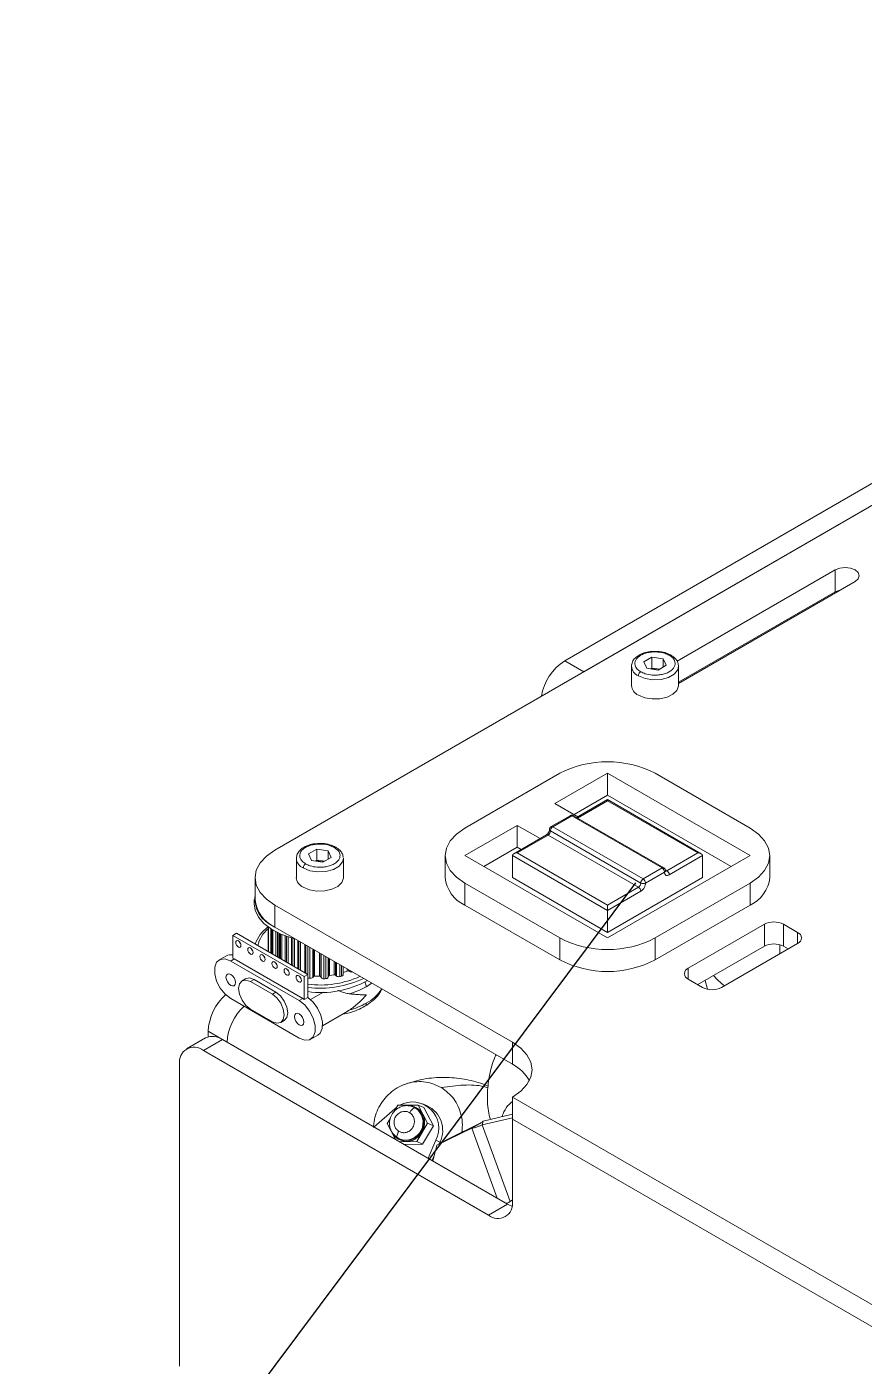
# Model space of a CAD drawing. Header units: millimetres. Extents: x -529 to 1738, y -425 to 849.
# Drawn here: x -517.2 to -454.9, y 602.6 to 702.2 of the extents above; entities that cross this region are included whole.
import ezdxf

# ---------------------------------------------------------------- set-up
doc = ezdxf.new("R2010")
doc.units = ezdxf.units.MM

msp = doc.modelspace()

# ---------------------------------------------------------------- linework, layer by layer
at = {"color": 7, "linetype": 'Continuous', "lineweight": 15}
for p, q in [((-392.663, 702.167), (-498.729, 640.937)), ((-417.058, 689.717), (-477.162, 655.02)), ((-415.644, 688.901), (-475.748, 654.203)), ((-468.805, 654.986), (-457.045, 661.775)), ((-457.045, 661.775), (-457.045, 660.142)), ((-455.56, 660.918), (-468.694, 653.336)), ((-468.694, 653.417), (-457.045, 660.142)), ((-477.162, 655.02), (-475.748, 654.203)), ((-472.194, 654.612), (-472.194, 653.183)), ((-470.669, 655.299), (-471.281, 654.945)), ((-471.281, 654.945), (-471.057, 654.462)), ((-471.057, 654.462), (-470.22, 654.333)), ((-470.669, 654.482), (-470.778, 654.419)), ((-469.832, 655.169), (-470.669, 655.299)), ((-470.669, 655.299), (-470.669, 654.482)), ((-470.669, 654.482), (-470.25, 654.417)), ((-470.22, 654.333), (-469.608, 654.686)), ((-469.608, 654.686), (-469.832, 655.169)), ((-469.832, 654.557), (-469.832, 655.169)), ((-468.694, 654.615), (-468.705, 654.666)), ((-468.694, 654.612), (-468.7, 654.689)), ((-468.694, 653.183), (-468.694, 654.612)), ((-470.25, 654.417), (-470.111, 654.396)), ((-477.515, 646.652), (-484.587, 642.57)), ((-477.883, 644.399), (-473.98, 646.652)), ((-473.98, 646.652), (-463.373, 640.529)), ((-473.98, 646.652), (-473.98, 645.019)), ((-463.373, 642.57), (-470.444, 646.652)), ((-476.469, 643.582), (-473.98, 645.019)), ((-473.98, 644.695), (-476.278, 643.369)), ((-473.98, 645.019), (-464.788, 639.712)), ((-467.012, 640.673), (-473.98, 644.695)), ((-473.98, 644.695), (-473.98, 644.611)), ((-467.262, 640.733), (-473.98, 644.611)), ((-476.757, 643.501), (-478.171, 642.684)), ((-476.632, 643.488), (-478.046, 642.672)), ((-476.188, 643.42), (-477.883, 644.399)), ((-469.914, 639.61), (-476.632, 643.488)), ((-469.789, 639.623), (-476.507, 643.501)), ((-484.587, 640.529), (-480.684, 642.782)), ((-480.684, 642.782), (-478.989, 641.804)), ((-480.684, 642.782), (-480.684, 641.149)), ((-478.046, 642.672), (-471.328, 638.794)), ((-478.524, 642.072), (-480.947, 640.673)), ((-478.399, 642.059), (-480.697, 640.733)), ((-478.399, 642.059), (-471.682, 638.181)), ((-471.505, 638.488), (-478.223, 642.366)), ((-495.594, 641.012), (-496.206, 640.658)), ((-496.206, 640.658), (-495.982, 640.175)), ((-494.758, 640.882), (-495.594, 641.012)), ((-495.594, 641.012), (-495.594, 640.195)), ((-494.533, 640.399), (-494.758, 640.882)), ((-494.758, 640.27), (-494.758, 640.882)), ((-486.051, 640.529), (-486.051, 638.896)), ((-473.98, 634.406), (-484.587, 640.529)), ((-483.172, 639.712), (-480.684, 641.149)), ((-473.98, 636.447), (-481.051, 640.529)), ((-481.051, 638.896), (-481.051, 640.529)), ((-480.697, 640.733), (-473.98, 636.855)), ((-480.684, 641.149), (-480.403, 640.987)), ((-463.373, 640.529), (-473.98, 634.406)), ((-469.561, 639.406), (-467.262, 640.733)), ((-466.909, 640.529), (-469.384, 639.1)), ((-466.909, 640.529), (-466.909, 638.896)), ((-461.909, 638.896), (-461.909, 640.529)), ((-497.12, 640.324), (-497.12, 638.896)), ((-495.982, 640.175), (-495.146, 640.046)), ((-495.594, 640.195), (-495.703, 640.132)), ((-495.594, 640.195), (-495.176, 640.13)), ((-495.176, 640.13), (-495.037, 640.109)), ((-495.146, 640.046), (-494.533, 640.399)), ((-493.62, 640.328), (-493.63, 640.379)), ((-493.62, 640.324), (-493.625, 640.402)), ((-493.62, 638.896), (-493.62, 640.324)), ((-471.328, 638.794), (-469.914, 639.61)), ((-500.193, 638.896), (-500.193, 637.262)), ((-484.587, 638.488), (-477.515, 634.406)), ((-484.587, 636.855), (-484.587, 638.488)), ((-481.051, 638.896), (-473.98, 634.813)), ((-473.98, 634.813), (-466.909, 638.896)), ((-469.737, 639.304), (-471.152, 638.488)), ((-470.444, 634.406), (-463.373, 638.488)), ((-469.669, 639.434), (-469.664, 639.406)), ((-463.373, 636.855), (-463.373, 638.488)), ((-473.98, 636.855), (-471.682, 638.181)), ((-471.505, 637.875), (-473.98, 636.447)), ((-500.245, 637.262), (-500.245, 636.949)), ((-498.729, 636.855), (-481.051, 626.649)), ((-498.729, 635.221), (-498.729, 636.855)), ((-477.515, 632.772), (-484.587, 636.855)), ((-473.98, 636.855), (-473.98, 636.447)), ((-463.373, 636.855), (-470.444, 632.772)), ((-473.98, 634.813), (-473.98, 636.447)), ((-501.84, 634.599), (-501.575, 634.752)), ((-496.537, 631.537), (-501.84, 634.599)), ((-501.84, 634.599), (-501.84, 632.899)), ((-496.272, 631.69), (-501.575, 634.752)), ((-499.208, 635.214), (-499.208, 633.421)), ((-498.941, 635.033), (-498.941, 633.231)), ((-498.729, 635.221), (-481.051, 625.016)), ((-498.343, 634.719), (-498.343, 632.886)), ((-467.97, 632.16), (-462.313, 635.426)), ((-462.313, 635.426), (-462.313, 633.793)), ((-460.898, 635.426), (-459.838, 634.813)), ((-460.898, 633.793), (-460.898, 635.426)), ((-497.474, 634.411), (-497.474, 632.384)), ((-496.419, 633.888), (-496.419, 631.775)), ((-477.515, 634.406), (-477.515, 632.772)), ((-470.444, 632.772), (-470.444, 634.406)), ((-467.262, 630.935), (-462.313, 633.793)), ((-459.838, 633.997), (-465.495, 630.731)), ((-461.152, 633.899), (-461.152, 633.239)), ((-460.898, 633.793), (-460.545, 633.589)), ((-502.325, 633.081), (-502.855, 632.775)), ((-501.734, 632.843), (-501.999, 632.69)), ((-496.908, 629.751), (-501.999, 632.69)), ((-501.734, 632.843), (-496.643, 629.904)), ((-499.208, 633.411), (-499.208, 633.421)), ((-496.537, 631.537), (-496.272, 631.69)), ((-496.537, 629.837), (-496.537, 631.537)), ((-496.272, 629.99), (-496.272, 631.69)), ((-495.854, 631.542), (-495.904, 631.476)), ((-495.397, 631.565), (-495.757, 631.577)), ((-495.272, 631.455), (-495.307, 631.524)), ((-494.736, 631.556), (-494.747, 631.484)), ((-494.313, 631.659), (-494.661, 631.607)), ((-494.135, 631.577), (-494.206, 631.636)), ((-493.647, 631.673), (-493.647, 632.288)), ((-493.647, 631.825), (-493.635, 631.83)), ((-493.332, 631.942), (-493.635, 631.83)), ((-493.118, 631.895), (-493.218, 631.939)), ((-500.892, 631.374), (-501.157, 631.221)), ((-500.267, 631.312), (-500.532, 631.159)), ((-498.905, 630.22), (-500.532, 631.159)), ((-500.267, 631.312), (-498.64, 630.373)), ((-496.265, 631.426), (-496.272, 631.427)), ((-466.909, 630.731), (-467.97, 631.344)), ((-466.529, 630.594), (-466.713, 631.252)), ((-496.908, 626.954), (-501.999, 629.893)), ((-498.905, 630.22), (-498.64, 630.373)), ((-496.908, 629.751), (-496.643, 629.904)), ((-496.272, 629.99), (-496.537, 629.837)), ((-500.532, 629.118), (-498.905, 628.179)), ((-495.169, 627.872), (-493.452, 628.864)), ((-493.189, 629.03), (-493.453, 628.866)), ((-498.281, 628.117), (-498.015, 628.27)), ((-503.868, 626.976), (-505.282, 626.159)), ((-504.032, 626.036), (-502.618, 626.852)), ((-503.678, 627.464), (-503.678, 627.056)), ((-502.618, 626.852), (-481.405, 614.606)), ((-496.052, 626.869), (-495.521, 627.176)), ((-481.051, 626.649), (-481.051, 625.016)), ((-504.032, 626.036), (-482.819, 613.789)), ((-505.8, 602.56), (-505.8, 625.015)), ((-481.051, 622.567), (-403.269, 577.665)), ((-481.051, 622.567), (-481.051, 620.934)), ((-489.804, 621.705), (-491.345, 620.344)), ((-489.841, 621.502), (-489.57, 621.968)), ((-489.651, 621.828), (-489.804, 621.705)), ((-489.57, 621.968), (-488.062, 621.985)), ((-488.529, 621.882), (-488.639, 621.911)), ((-488.352, 621.811), (-488.414, 621.838)), ((-488.062, 621.985), (-487.353, 620.632)), ((-487.634, 621.797), (-488.062, 621.985)), ((-487.395, 621.928), (-487.707, 622.065)), ((-487.634, 621.797), (-486.926, 620.443)), ((-490.369, 620.597), (-490.128, 621.01)), ((-489.756, 619.427), (-490.369, 620.597)), ((-487.353, 620.632), (-488.152, 619.262)), ((-486.926, 620.443), (-487.353, 620.632)), ((-483.39, 620.65), (-485.953, 619.398)), ((-484.067, 620.256), (-483.496, 620.586)), ((-483.229, 620.783), (-483.302, 620.717)), ((-481.051, 621.031), (-483.287, 620.509)), ((-483.287, 620.509), (-483.229, 620.783)), ((-481.051, 621.291), (-483.229, 620.783)), ((-481.051, 614.81), (-481.051, 620.934)), ((-481.051, 620.934), (-403.269, 576.032)), ((-481.051, 620.934), (-403.269, 576.032)), ((-489.657, 619.587), (-489.594, 619.54)), ((-486.926, 620.443), (-487.725, 619.073)), ((-484.067, 620.256), (-486.66, 618.99)), ((-483.287, 620.509), (-481.219, 614.804)), ((-489.593, 619.527), (-489.464, 619.46)), ((-489.395, 619.389), (-489.54, 619.449)), ((-489.464, 619.46), (-489.401, 619.432)), ((-488.152, 619.262), (-489.444, 619.247)), ((-487.725, 619.073), (-489.115, 619.057)), ((-487.725, 619.073), (-488.152, 619.262)), ((-487.319, 618.02), (-486.74, 619.367)), ((-486.66, 618.99), (-486.966, 617.817)), ((-486.428, 619.229), (-486.74, 619.367)), ((-486.66, 618.99), (-485.953, 619.398)), ((-486.488, 619.089), (-486.428, 619.229)), ((-487.021, 617.848), (-486.861, 618.223)), ((-481.405, 614.606), (-482.819, 613.789)), ((-481.081, 614.453), (-481.405, 614.606)), ((-481.219, 614.804), (-481.051, 614.943))]:
    msp.add_line(p, q, dxfattribs=at)
at = {"color": 8, "linetype": 'Continuous', "lineweight": 15}
for p, q in [((-473.98, 644.611), (-476.205, 643.326)), ((-469.561, 639.406), (-469.677, 639.473)), ((-499.208, 635.214), (-499.208, 633.411)), ((-499.194, 635.204), (-499.194, 633.377)), ((-499.014, 635.08), (-499.014, 633.273)), ((-498.925, 635.024), (-498.925, 633.222)), ((-498.869, 634.99), (-498.869, 633.19)), ((-498.643, 634.864), (-498.643, 633.059)), ((-498.521, 634.802), (-498.521, 632.989)), ((-498.415, 632.928), (-498.415, 634.752)), ((-498.295, 634.698), (-498.295, 632.858)), ((-498.201, 634.658), (-498.201, 632.804)), ((-497.952, 634.562), (-497.952, 632.66)), ((-497.845, 634.525), (-497.845, 632.598)), ((-459.838, 634.813), (-459.838, 633.997)), ((-497.73, 632.532), (-497.73, 634.487)), ((-497.378, 634.385), (-497.378, 632.329)), ((-497.256, 634.354), (-497.256, 632.259)), ((-497.008, 634.228), (-497.008, 632.116)), ((-496.926, 634.181), (-496.926, 632.068)), ((-496.814, 632.003), (-496.814, 634.116)), ((-496.479, 633.923), (-496.479, 631.81)), ((-496.265, 633.799), (-496.265, 631.426)), ((-496.127, 633.719), (-496.127, 631.409)), ((-495.904, 633.591), (-495.904, 631.476)), ((-495.854, 633.562), (-495.854, 631.542)), ((-495.757, 631.577), (-495.757, 633.506)), ((-495.397, 633.298), (-495.397, 631.565)), ((-495.307, 631.524), (-495.307, 633.246)), ((-495.272, 633.226), (-495.272, 631.455)), ((-495.064, 633.106), (-495.064, 631.372)), ((-494.923, 633.025), (-494.923, 631.38)), ((-494.747, 632.923), (-494.747, 631.484)), ((-494.736, 632.916), (-494.736, 631.556)), ((-494.661, 631.607), (-494.661, 632.873)), ((-494.313, 632.672), (-494.313, 631.659)), ((-494.206, 631.636), (-494.206, 632.61)), ((-494.135, 632.569), (-494.135, 631.577)), ((-493.893, 632.43), (-493.893, 631.535)), ((-493.764, 632.355), (-493.764, 631.568)), ((-493.635, 631.83), (-493.635, 632.281)), ((-493.332, 632.106), (-493.332, 631.942)), ((-493.218, 631.939), (-493.218, 632.04)), ((-493.118, 631.983), (-493.118, 631.895)), ((-467.97, 631.344), (-467.97, 632.16)), ((-491.923, 630.781), (-491.509, 631.053)), ((-496.058, 629.823), (-495.112, 630.369)), ((-503.678, 627.464), (-502.653, 626.872)), ((-488.285, 621.771), (-488.529, 621.882)), ((-488.222, 621.744), (-488.352, 621.811)), ((-488.327, 621.84), (-488.182, 621.78)), ((-482.182, 615.055), (-484.067, 620.256))]:
    msp.add_line(p, q, dxfattribs=at)
msp.add_line((-471.889, 638.505), (-517.168, 577.964))
at = {"color": 7, "linetype": 'Continuous', "lineweight": 15, "flags": 128}
for points in [[(-457.045, 661.775), (-456.704, 661.907), (-456.302, 661.953), (-455.9, 661.907), (-455.56, 661.775), (-455.332, 661.579), (-455.252, 661.347), (-455.332, 661.115), (-455.56, 660.918)], [(-457.045, 660.142), (-456.704, 660.274), (-456.659, 660.284)], [(-470.121, 654.39), (-470.157, 654.399), (-470.25, 654.417)], [(-468.694, 653.183), (-468.696, 653.141), (-468.814, 652.815), (-469.109, 652.53), (-469.549, 652.315), (-470.085, 652.194), (-470.661, 652.18), (-471.213, 652.275), (-471.682, 652.468)], [(-484.587, 642.57), (-485.208, 642.132), (-485.67, 641.633), (-485.955, 641.092), (-486.051, 640.529), (-485.955, 639.965), (-485.67, 639.424), (-485.208, 638.925), (-484.587, 638.488)], [(-463.373, 638.488), (-462.752, 638.925), (-462.289, 639.424), (-462.005, 639.965), (-461.909, 640.529), (-462.005, 641.092), (-462.289, 641.633), (-462.752, 642.132), (-463.373, 642.57)], [(-498.729, 640.937), (-499.351, 640.499), (-499.813, 640), (-500.097, 639.459), (-500.193, 638.896), (-500.097, 638.332), (-499.813, 637.791), (-499.351, 637.292), (-498.729, 636.855)], [(-495.047, 640.103), (-495.083, 640.112), (-495.176, 640.13)], [(-493.62, 638.896), (-493.621, 638.854), (-493.74, 638.528), (-494.035, 638.243), (-494.474, 638.028), (-495.011, 637.907), (-495.586, 637.893), (-496.139, 637.988), (-496.607, 638.181)], [(-497.206, 634.342), (-497.488, 634.415), (-498.281, 634.692), (-498.968, 635.051), (-499.526, 635.478), (-499.933, 635.959), (-500.175, 636.475), (-500.245, 636.949)], [(-501.629, 634.069), (-501.614, 633.974), (-501.572, 633.876), (-501.508, 633.79), (-501.433, 633.729), (-501.358, 633.703), (-501.295, 633.716), (-501.252, 633.764), (-501.237, 633.842), (-501.252, 633.938), (-501.295, 634.036), (-501.358, 634.121), (-501.433, 634.182), (-501.508, 634.208), (-501.572, 634.196), (-501.614, 634.147), (-501.629, 634.069)], [(-501.26, 633.962), (-501.307, 634.029), (-501.341, 634.102)], [(-500.731, 633.55), (-500.716, 633.628), (-500.674, 633.677), (-500.61, 633.69), (-500.535, 633.664), (-500.46, 633.603), (-500.397, 633.517), (-500.354, 633.419), (-500.339, 633.324), (-500.354, 633.246), (-500.397, 633.197), (-500.46, 633.185), (-500.535, 633.211), (-500.61, 633.271), (-500.674, 633.357), (-500.716, 633.455), (-500.731, 633.55)], [(-500.362, 633.444), (-500.409, 633.51), (-500.443, 633.584)], [(-501.999, 632.69), (-502.413, 632.845), (-502.777, 632.812), (-503.048, 632.596), (-503.192, 632.223), (-503.192, 631.737), (-503.048, 631.198), (-502.777, 630.67), (-502.413, 630.217), (-501.999, 629.893)], [(-499.833, 633.032), (-499.818, 633.11), (-499.776, 633.159), (-499.712, 633.171), (-499.637, 633.145), (-499.562, 633.085), (-499.499, 632.999), (-499.456, 632.901), (-499.441, 632.806), (-499.456, 632.728), (-499.499, 632.679), (-499.562, 632.666), (-499.637, 632.692), (-499.712, 632.753), (-499.776, 632.839), (-499.818, 632.937), (-499.833, 633.032)], [(-499.464, 632.925), (-499.511, 632.992), (-499.545, 633.065)], [(-498.935, 632.514), (-498.92, 632.592), (-498.878, 632.64), (-498.814, 632.653), (-498.739, 632.627), (-498.664, 632.566), (-498.601, 632.48), (-498.558, 632.382), (-498.543, 632.287), (-498.558, 632.209), (-498.601, 632.16), (-498.664, 632.148), (-498.739, 632.174), (-498.814, 632.235), (-498.878, 632.32), (-498.92, 632.418), (-498.935, 632.514)], [(-498.566, 632.407), (-498.613, 632.473), (-498.647, 632.547)], [(-501.999, 630.883), (-501.864, 630.836), (-501.749, 630.859), (-501.672, 630.947), (-501.646, 631.088), (-501.672, 631.259), (-501.749, 631.436), (-501.864, 631.591), (-501.999, 631.7), (-502.134, 631.747), (-502.249, 631.725), (-502.326, 631.636), (-502.353, 631.496), (-502.326, 631.324), (-502.249, 631.147), (-502.134, 630.993), (-501.999, 630.883)], [(-498.037, 631.995), (-498.022, 632.073), (-497.98, 632.122), (-497.916, 632.134), (-497.841, 632.108), (-497.766, 632.048), (-497.703, 631.962), (-497.66, 631.864), (-497.645, 631.769), (-497.66, 631.691), (-497.703, 631.642), (-497.766, 631.629), (-497.841, 631.656), (-497.916, 631.716), (-497.98, 631.802), (-498.022, 631.9), (-498.037, 631.995)], [(-497.668, 631.888), (-497.715, 631.955), (-497.749, 632.029)], [(-497.139, 631.477), (-497.124, 631.555), (-497.082, 631.604), (-497.018, 631.616), (-496.943, 631.59), (-496.868, 631.529), (-496.805, 631.444), (-496.762, 631.346), (-496.747, 631.25), (-496.762, 631.172), (-496.805, 631.123), (-496.868, 631.111), (-496.943, 631.137), (-497.018, 631.198), (-497.082, 631.283), (-497.124, 631.381), (-497.139, 631.477)], [(-500.532, 631.159), (-500.87, 631.277), (-501.157, 631.221), (-501.348, 631), (-501.416, 630.649), (-501.348, 630.219), (-501.157, 629.778), (-500.87, 629.391), (-500.532, 629.118)], [(-500.892, 631.374), (-500.605, 631.43), (-500.267, 631.312)], [(-496.77, 631.37), (-496.817, 631.437), (-496.851, 631.51)], [(-498.905, 628.179), (-498.567, 628.061), (-498.28, 628.117), (-498.089, 628.338), (-498.022, 628.689), (-498.089, 629.119), (-498.28, 629.561), (-498.567, 629.947), (-498.905, 630.22)], [(-498.64, 630.373), (-498.302, 630.1), (-498.015, 629.714), (-497.824, 629.272), (-497.756, 628.842), (-497.824, 628.491), (-498.015, 628.27), (-498.015, 628.27)], [(-496.908, 626.954), (-496.494, 626.799), (-496.13, 626.832), (-495.859, 627.048), (-495.715, 627.421), (-495.715, 627.907), (-495.859, 628.446), (-496.13, 628.974), (-496.494, 629.427), (-496.908, 629.751)], [(-495.521, 627.176), (-495.347, 627.33), (-495.194, 627.679), (-495.176, 628.141), (-495.295, 628.661), (-495.538, 629.181), (-495.876, 629.642), (-496.272, 629.99)], [(-496.908, 627.944), (-496.773, 627.897), (-496.658, 627.92), (-496.581, 628.008), (-496.554, 628.148), (-496.581, 628.32), (-496.658, 628.497), (-496.773, 628.652), (-496.908, 628.761), (-497.043, 628.808), (-497.158, 628.786), (-497.235, 628.697), (-497.261, 628.557), (-497.235, 628.385), (-497.158, 628.208), (-497.043, 628.053), (-496.908, 627.944)], [(-481.051, 626.649), (-480.429, 626.212), (-479.967, 625.713), (-479.683, 625.172), (-479.587, 624.608), (-479.683, 624.045), (-479.967, 623.504), (-480.429, 623.005), (-481.051, 622.567)], [(-489.961, 619.879), (-489.944, 619.854), (-489.593, 619.527)]]:
    msp.add_lwpolyline(points, dxfattribs=at)
at = {"color": 8, "linetype": 'Continuous', "lineweight": 15, "flags": 128}
for points in [[(-471.682, 653.897), (-471.184, 653.696), (-470.597, 653.605), (-469.991, 653.636), (-469.441, 653.784), (-469.011, 654.032), (-468.754, 654.35), (-468.694, 654.612)], [(-496.607, 639.61), (-496.11, 639.409), (-495.522, 639.318), (-494.917, 639.349), (-494.366, 639.497), (-493.936, 639.745), (-493.68, 640.063), (-493.62, 640.324)]]:
    msp.add_lwpolyline(points, dxfattribs=at)
at = {"color": 7, "linetype": 'Continuous', "lineweight": 15}
for centre, radius, start, end in [((-475.031, 651.732), 3.918, 122.94498, 170.3743), ((-470.444, 653.161), 1.272, 81.23227, 101.50994), ((-471.355, 653.244), 0.842, 184.16873, 247.15141), ((-473.98, 639.828), 7.685, 62.60967, 117.39033), ((-477.839, 642.348), 0.384, 122.60548, 177.39452), ((-478.606, 642.383), 0.384, 302.60548, 357.39452), ((-495.37, 638.874), 1.272, 81.23227, 101.50994), ((-470.121, 639.287), 0.384, 2.60548, 57.39452), ((-496.281, 638.957), 0.842, 184.16873, 247.15141), ((-483.549, 639.145), 2.515, 185.6948, 245.62534), ((-471.889, 638.505), 0.384, 302.60548, 357.39452), ((-471.121, 638.47), 0.384, 122.60548, 177.39452), ((-471.328, 638.829), 0.384, 242.60967, 297.39033), ((-471.535, 638.47), 0.384, 2.60548, 57.39452), ((-469.768, 639.082), 0.384, 2.60548, 57.39452), ((-464.411, 639.145), 2.515, 294.37466, 354.3052), ((-497.919, 637.376), 2.294, 172.59624, 248.1322), ((-471.889, 637.858), 0.384, 2.60548, 57.39452), ((-497.691, 637.512), 2.515, 185.6948, 245.62534), ((-461.606, 634.061), 1.537, 62.60967, 117.39033), ((-497.828, 633.17), 2.478, 123.85349, 161.71712), ((-497.932, 633.432), 2.083, 127.81255, 169.02182), ((-459.993, 634.405), 0.437, 290.78342, 69.21658), ((-473.98, 641.229), 7.685, 242.60967, 297.39033), ((-461.606, 632.428), 1.537, 62.60967, 117.39033), ((-502.002, 632.488), 0.675, 76.08202, 118.53413), ((-502.49, 631.537), 1.509, 59.9518, 64.50413), ((-473.98, 639.596), 7.685, 242.60967, 297.39033), ((-495.335, 638.01), 7.102, 262.42272, 294.63088), ((-495.769, 631.458), 0.12, 83.97627, 135.1397), ((-495.391, 631.46), 0.105, 37.31192, 93.52701), ((-494.661, 631.526), 0.0807, 90.34132, 157.97228), ((-494.287, 631.519), 0.142, 55.16566, 100.61018), ((-493.969, 631.818), 0.292, 235.59757, 285.09442), ((-495.205, 637.009), 5.628, 283.48008, 284.84079), ((-493.78, 631.704), 0.137, 276.99963, 346.9912), ((-493.279, 631.79), 0.161, 67.73861, 109.49833), ((-492.996, 632.192), 0.321, 247.68626, 280.9321), ((-467.815, 631.752), 0.437, 110.78342, 249.21658), ((-461.974, 635.186), 5.456, 220.95943, 232.60985), ((-495.345, 638.2), 7.53, 262.93461, 295.44638), ((-495.289, 637.45), 7.105, 262.04972, 299.08754), ((-495.395, 637.731), 6.364, 262.14421, 263.3979), ((-496.081, 631.658), 0.253, 259.43214, 314.20121), ((-495.096, 631.595), 0.225, 218.6196, 278.21783), ((-495.368, 637.971), 6.605, 272.63272, 273.85571), ((-494.909, 631.556), 0.176, 265.16232, 335.93654), ((-494.732, 635.746), 5.704, 285.68761, 299.50007), ((-466.202, 632.096), 1.537, 242.60967, 297.39033), ((-499.808, 627.283), 3.875, 131.56446, 177.3319), ((-497.504, 628.414), 1.721, 55.7877, 59.95807), ((-494.732, 634.521), 5.704, 285.68761, 299.50007), ((-498.393, 626.466), 3.876, 132.50971, 177.32059), ((-503.35, 625.83), 1.257, 54.38242, 114.30712), ((-504.722, 625.189), 1.092, 50.79671, 189.21404), ((-482.46, 622.305), 3.055, 29.11172, 62.53693), ((-488.49, 620.249), 1.96, 333.25087, 118.65576), ((-488.265, 620.094), 2.03, 334.7975, 64.63355), ((-482.129, 614.635), 1.092, 230.79671, 9.21404)]:
    msp.add_arc(centre, radius, start, end, dxfattribs=at)
at = {"color": 8, "linetype": 'Continuous', "lineweight": 15}
for centre, radius, start, end in [((-471.364, 654.667), 0.833, 183.79655, 247.52359), ((-476.705, 643.386), 0.126, 54.38242, 114.30712), ((-476.558, 643.386), 0.126, 65.69288, 125.61758), ((-478.119, 642.57), 0.126, 54.38534, 114.27366), ((-478.473, 641.957), 0.126, 54.38242, 114.30712), ((-478.171, 642.48), 0.126, 185.98522, 245.59998), ((-496.289, 640.38), 0.833, 183.79655, 247.52359), ((-469.841, 639.511), 0.123, 64.97876, 126.29851), ((-469.787, 639.417), 0.123, 293.69494, 355.00168), ((-469.637, 639.516), 0.134, 256.62693, 304.60276), ((-493.347, 632.264), 3.059, 297.73708, 327.57155), ((-489, 620.68), 1.305, 249.18398, 56.76307), ((-488.938, 620.652), 1.305, 249.18398, 56.76307)]:
    msp.add_arc(centre, radius, start, end, dxfattribs=at)
at = {"color": 7, "linetype": 'Continuous', "lineweight": 15}
for centre, start_param, end_param in [((-480.697, 640.529), 1.570796, 3.141593), ((-467.262, 640.529), 0, 1.570796)]:
    msp.add_ellipse(centre, major_axis=(0.354, 0), ratio=0.577382, start_param=start_param, end_param=end_param, dxfattribs=at)
for points, knots in [([(-470.63, 655.707), (-470.691, 655.707), (-470.916, 655.705), (-471.261, 655.612), (-471.639, 655.452), (-471.938, 655.227), (-472.152, 654.941), (-472.18, 654.719), (-472.194, 654.608)], [0, 0, 0, 0, 0.073356, 0.268946, 0.440358, 0.623028, 0.812242, 1, 1, 1, 1]), ([(-471.505, 654.203), (-471.597, 654.266), (-471.805, 654.408), (-471.937, 654.65), (-471.952, 654.88), (-471.891, 655.074), (-471.745, 655.265), (-471.516, 655.434), (-471.222, 655.566), (-470.892, 655.651), (-470.556, 655.686), (-470.157, 655.677), (-469.738, 655.601), (-469.492, 655.481), (-469.384, 655.428)], [0, 0, 0, 0, 0.090318, 0.204563, 0.27142, 0.343936, 0.420786, 0.5, 0.579214, 0.656064, 0.72858, 0.795437, 0.909682, 1, 1, 1, 1]), ([(-469.384, 655.428), (-469.292, 655.365), (-469.084, 655.223), (-468.952, 654.982), (-468.936, 654.752), (-468.998, 654.558), (-469.144, 654.367), (-469.373, 654.197), (-469.667, 654.065), (-469.997, 653.981), (-470.333, 653.945), (-470.732, 653.954), (-471.15, 654.03), (-471.396, 654.15), (-471.505, 654.203)], [0, 0, 0, 0, 0.090318, 0.204563, 0.27142, 0.343936, 0.420786, 0.5, 0.579214, 0.656064, 0.72858, 0.795437, 0.909682, 1, 1, 1, 1]), ([(-469.259, 655.44), (-469.399, 655.507), (-469.689, 655.645), (-470.184, 655.736), (-470.503, 655.715), (-470.63, 655.707)], [0, 0, 0, 0, 0.358583, 0.745433, 1, 1, 1, 1]), ([(-468.715, 654.721), (-468.723, 654.777), (-468.741, 654.913), (-468.866, 655.111), (-469.042, 655.3), (-469.19, 655.396), (-469.259, 655.44)], [0, 0, 0, 0, 0.209688, 0.512559, 0.775031, 1, 1, 1, 1]), ([(-471.505, 654.203), (-471.53, 654.185), (-471.582, 654.148), (-471.642, 654.058), (-471.676, 653.97), (-471.68, 653.921), (-471.682, 653.897)], [0, 0, 0, 0, 0.270261, 0.562429, 0.789736, 1, 1, 1, 1]), ([(-476.632, 643.534), (-476.665, 643.531), (-476.709, 643.527), (-476.747, 643.505), (-476.756, 643.5)], [0, 0, 0, 0, 0.751765, 1, 1, 1, 1]), ([(-476.507, 643.5), (-476.508, 643.501), (-476.526, 643.515), (-476.57, 643.528), (-476.611, 643.532), (-476.632, 643.534)], [0, 0, 0, 0, 0.0408757, 0.5212698, 1, 1, 1, 1]), ([(-478.296, 642.468), (-478.299, 642.433), (-478.304, 642.379), (-478.332, 642.301), (-478.362, 642.242), (-478.398, 642.186), (-478.451, 642.123), (-478.496, 642.092), (-478.524, 642.072)], [0, 0, 0, 0, 0.239459, 0.368364, 0.500003, 0.631642, 0.760545, 1, 1, 1, 1]), ([(-478.17, 642.683), (-478.174, 642.682), (-478.2, 642.669), (-478.242, 642.628), (-478.282, 642.558), (-478.301, 642.498), (-478.296, 642.468), (-478.295, 642.468)], [0, 0, 0, 0, 0.046949, 0.333097, 0.648989, 0.990803, 1, 1, 1, 1]), ([(-495.555, 641.42), (-495.616, 641.42), (-495.841, 641.418), (-496.186, 641.325), (-496.564, 641.165), (-496.863, 640.94), (-497.078, 640.654), (-497.106, 640.432), (-497.12, 640.321)], [0, 0, 0, 0, 0.073356, 0.268946, 0.440358, 0.623028, 0.812242, 1, 1, 1, 1]), ([(-496.431, 639.916), (-496.523, 639.979), (-496.731, 640.121), (-496.862, 640.363), (-496.878, 640.593), (-496.816, 640.787), (-496.67, 640.978), (-496.442, 641.147), (-496.148, 641.279), (-495.817, 641.363), (-495.481, 641.399), (-495.083, 641.39), (-494.664, 641.314), (-494.418, 641.194), (-494.309, 641.141)], [0, 0, 0, 0, 0.090318, 0.204563, 0.27142, 0.343936, 0.420786, 0.5, 0.579214, 0.656064, 0.72858, 0.795437, 0.909682, 1, 1, 1, 1]), ([(-494.309, 641.141), (-494.217, 641.078), (-494.009, 640.936), (-493.877, 640.694), (-493.862, 640.464), (-493.924, 640.27), (-494.07, 640.08), (-494.298, 639.91), (-494.592, 639.778), (-494.923, 639.694), (-495.259, 639.658), (-495.657, 639.667), (-496.076, 639.743), (-496.322, 639.863), (-496.431, 639.916)], [0, 0, 0, 0, 0.090318, 0.204563, 0.27142, 0.343936, 0.420786, 0.5, 0.579214, 0.656064, 0.72858, 0.795437, 0.909682, 1, 1, 1, 1]), ([(-494.184, 641.153), (-494.324, 641.22), (-494.615, 641.357), (-495.11, 641.448), (-495.429, 641.428), (-495.555, 641.42)], [0, 0, 0, 0, 0.3585826, 0.7454326, 1, 1, 1, 1]), ([(-493.641, 640.434), (-493.648, 640.49), (-493.666, 640.626), (-493.791, 640.824), (-493.967, 641.013), (-494.116, 641.109), (-494.184, 641.153)], [0, 0, 0, 0, 0.209688, 0.512559, 0.775031, 1, 1, 1, 1]), ([(-496.431, 639.916), (-496.456, 639.898), (-496.508, 639.861), (-496.567, 639.771), (-496.602, 639.683), (-496.606, 639.634), (-496.607, 639.61)], [0, 0, 0, 0, 0.270261, 0.562429, 0.789736, 1, 1, 1, 1]), ([(-469.665, 639.406), (-469.668, 639.437), (-469.674, 639.497), (-469.721, 639.574), (-469.768, 639.607), (-469.79, 639.622)], [0, 0, 0, 0, 0.351631, 0.693356, 1, 1, 1, 1]), ([(-471.152, 638.488), (-471.156, 638.434), (-471.164, 638.35), (-471.208, 638.23), (-471.253, 638.138), (-471.31, 638.053), (-471.392, 637.954), (-471.461, 637.906), (-471.505, 637.875)], [0, 0, 0, 0, 0.239457, 0.368361, 0.5, 0.631639, 0.760543, 1, 1, 1, 1]), ([(-469.384, 639.1), (-469.428, 639.08), (-469.497, 639.049), (-469.579, 639.052), (-469.636, 639.072), (-469.681, 639.111), (-469.725, 639.181), (-469.733, 639.255), (-469.737, 639.304)], [0, 0, 0, 0, 0.239457, 0.368361, 0.5, 0.631639, 0.760543, 1, 1, 1, 1]), ([(-494.041, 630.517), (-493.975, 630.49), (-493.794, 630.415), (-493.505, 630.304), (-493.294, 630.271), (-493.189, 630.254)], [0, 0, 0, 0, 0.219219, 0.609907, 1, 1, 1, 1]), ([(-492.026, 629.328), (-491.842, 629.447), (-491.443, 629.706), (-490.999, 630.147), (-490.829, 630.473), (-490.753, 630.617)], [0, 0, 0, 0, 0.323217, 0.699582, 1, 1, 1, 1]), ([(-493.189, 630.254), (-493.074, 630.243), (-492.843, 630.222), (-492.52, 630.195), (-492.213, 630.176), (-492.019, 630.17), (-491.925, 630.169), (-491.923, 630.169)], [0, 0, 0, 0, 0.245003, 0.491502, 0.742248, 0.994319, 1, 1, 1, 1]), ([(-491.923, 630.169), (-491.925, 630.167), (-492.017, 630.06), (-492.206, 629.853), (-492.509, 629.56), (-492.835, 629.28), (-493.071, 629.113), (-493.189, 629.03)], [0, 0, 0, 0, 0.005681, 0.250958, 0.497455, 0.747964, 1, 1, 1, 1]), ([(-493.669, 628.738), (-493.498, 628.769), (-492.875, 628.88), (-492.383, 629.139), (-492.026, 629.328)], [0, 0, 0, 0, 0.273695, 1, 1, 1, 1]), ([(-482.27, 625.72), (-482.297, 625.663), (-482.523, 625.193), (-482.769, 624.247), (-482.937, 622.89), (-482.911, 621.748), (-482.745, 621.116), (-482.691, 620.908)], [0, 0, 0, 0, 0.038375, 0.318881, 0.571496, 0.858997, 1, 1, 1, 1]), ([(-486.328, 623.282), (-486.705, 623.455), (-487.285, 623.721), (-488.158, 623.74), (-488.835, 623.622), (-489.481, 623.36), (-490.23, 622.864), (-490.953, 622.006), (-491.34, 621.031), (-491.368, 620.458), (-491.375, 620.317)], [0, 0, 0, 0, 0.181762, 0.279607, 0.379529, 0.479451, 0.577297, 0.759059, 0.940821, 1, 1, 1, 1]), ([(-482.847, 623.388), (-483.042, 623.467), (-483.673, 623.72), (-484.851, 623.966), (-486.351, 624.078), (-487.909, 623.922), (-488.771, 623.617), (-489.22, 623.459)], [0, 0, 0, 0, 0.088231, 0.286286, 0.504288, 0.742169, 1, 1, 1, 1]), ([(-484.812, 619.955), (-484.792, 620.137), (-484.744, 620.557), (-484.834, 621.21), (-485.054, 621.869), (-485.491, 622.639), (-485.998, 623.029), (-486.328, 623.282)], [0, 0, 0, 0, 0.137833, 0.317516, 0.4972, 0.673149, 1, 1, 1, 1]), ([(-488.492, 621.869), (-488.634, 621.904), (-488.916, 621.972), (-489.328, 621.881), (-489.659, 621.696), (-489.939, 621.427), (-490.115, 621.11), (-490.192, 620.777), (-490.196, 620.487), (-490.132, 620.2), (-490.007, 619.945), (-489.839, 619.735), (-489.7, 619.635), (-489.634, 619.587)], [0, 0, 0, 0, 0.117089, 0.23165, 0.332301, 0.421787, 0.54403, 0.617728, 0.696591, 0.77735, 0.856597, 0.931453, 1, 1, 1, 1]), ([(-488.909, 621.937), (-488.773, 621.945), (-488.569, 621.956), (-488.388, 621.87), (-488.327, 621.84)], [0, 0, 0, 0, 0.661246, 1, 1, 1, 1]), ([(-488.692, 621.409), (-488.654, 621.468), (-488.574, 621.593), (-488.447, 621.719), (-488.346, 621.78), (-488.305, 621.774), (-488.285, 621.771)], [0, 0, 0, 0, 0.2702613, 0.5624294, 0.7897364, 1, 1, 1, 1]), ([(-488.182, 621.78), (-488.185, 621.774), (-488.193, 621.762), (-488.206, 621.749), (-488.216, 621.743), (-488.22, 621.744), (-488.222, 621.744)], [0, 0, 0, 0, 0.270261, 0.562429, 0.789736, 1, 1, 1, 1]), ([(-481.051, 622.241), (-481.175, 622.136), (-481.474, 621.884), (-481.702, 621.47), (-481.789, 621.184), (-481.81, 621.114)], [0, 0, 0, 0, 0.346826, 0.838982, 1, 1, 1, 1]), ([(-489.497, 620.027), (-489.555, 620.07), (-489.686, 620.165), (-489.799, 620.359), (-489.852, 620.56), (-489.86, 620.74), (-489.826, 620.929), (-489.746, 621.111), (-489.627, 621.269), (-489.481, 621.39), (-489.322, 621.469), (-489.123, 621.518), (-488.902, 621.511), (-488.756, 621.44), (-488.692, 621.409)], [0, 0, 0, 0, 0.090318, 0.204563, 0.27142, 0.343936, 0.420786, 0.5, 0.579214, 0.656064, 0.72858, 0.795437, 0.909682, 1, 1, 1, 1]), ([(-488.692, 621.409), (-488.634, 621.366), (-488.504, 621.271), (-488.391, 621.077), (-488.338, 620.876), (-488.33, 620.696), (-488.364, 620.507), (-488.443, 620.325), (-488.562, 620.167), (-488.709, 620.046), (-488.868, 619.967), (-489.066, 619.918), (-489.288, 619.925), (-489.433, 619.996), (-489.497, 620.027)], [0, 0, 0, 0, 0.090318, 0.204563, 0.27142, 0.343936, 0.420786, 0.5, 0.579214, 0.656064, 0.72858, 0.795437, 0.909682, 1, 1, 1, 1]), ([(-483.303, 620.716), (-483.331, 620.693), (-483.391, 620.645), (-483.463, 620.604), (-483.501, 620.583)], [0, 0, 0, 0, 0.47818, 1, 1, 1, 1]), ([(-489.54, 619.449), (-489.644, 619.516), (-489.779, 619.602), (-489.857, 619.742), (-489.875, 619.775)], [0, 0, 0, 0, 0.767162, 1, 1, 1, 1]), ([(-489.593, 619.527), (-489.611, 619.544), (-489.648, 619.58), (-489.632, 619.72), (-489.578, 619.879), (-489.523, 619.979), (-489.497, 620.027)], [0, 0, 0, 0, 0.270261, 0.562429, 0.789736, 1, 1, 1, 1]), ([(-489.634, 619.587), (-489.598, 619.555), (-489.526, 619.489), (-489.433, 619.449), (-489.386, 619.429)], [0, 0, 0, 0, 0.491012, 1, 1, 1, 1]), ([(-489.531, 619.5), (-489.529, 619.498), (-489.525, 619.494), (-489.527, 619.48), (-489.532, 619.464), (-489.538, 619.454), (-489.54, 619.449)], [0, 0, 0, 0, 0.270261, 0.562429, 0.789736, 1, 1, 1, 1]), ([(-481.219, 614.804), (-481.291, 614.764), (-481.386, 614.711), (-481.473, 614.668), (-481.494, 614.658)], [0, 0, 0, 0, 0.757861, 1, 1, 1, 1])]:
    msp.add_open_spline(points, degree=3, knots=knots, dxfattribs=at)
at = {"color": 8, "linetype": 'Continuous', "lineweight": 15}
for points, knots in [([(-469.261, 655.437), (-469.265, 655.44), (-469.28, 655.457), (-469.325, 655.454), (-469.365, 655.437), (-469.384, 655.428)], [0, 0, 0, 0, 0.125282, 0.579676, 1, 1, 1, 1]), ([(-494.187, 641.15), (-494.19, 641.153), (-494.206, 641.169), (-494.25, 641.167), (-494.29, 641.149), (-494.309, 641.141)], [0, 0, 0, 0, 0.125282, 0.579676, 1, 1, 1, 1]), ([(-492.039, 631.14), (-492.027, 631.122), (-491.979, 631.057), (-491.936, 630.925), (-491.927, 630.828), (-491.923, 630.781)], [0, 0, 0, 0, 0.160475, 0.596587, 1, 1, 1, 1]), ([(-491.923, 629.557), (-491.928, 629.501), (-491.937, 629.397), (-492.002, 629.355), (-492.031, 629.335)], [0, 0, 0, 0, 0.540522, 1, 1, 1, 1]), ([(-486.328, 623.282), (-485.768, 623.358), (-484.656, 623.51), (-483.513, 623.467), (-482.969, 623.29), (-482.863, 623.256)], [0, 0, 0, 0, 0.44965, 0.893052, 1, 1, 1, 1]), ([(-488.182, 621.78), (-488.084, 621.709), (-487.863, 621.548), (-487.673, 621.22), (-487.583, 620.882), (-487.57, 620.578), (-487.628, 620.259), (-487.762, 619.952), (-487.962, 619.685), (-488.21, 619.481), (-488.478, 619.347), (-488.812, 619.266), (-489.135, 619.268), (-489.334, 619.361), (-489.395, 619.389)], [0, 0, 0, 0, 0.09405, 0.213015, 0.282634, 0.358146, 0.438171, 0.520658, 0.603146, 0.68317, 0.758682, 0.828301, 0.947266, 1, 1, 1, 1])]:
    msp.add_open_spline(points, degree=3, knots=knots, dxfattribs=at)
at = {"color": 7, "linetype": 'Continuous', "lineweight": 15}
msp.add_open_spline([(-484.067, 620.256), (-484.015, 620.267), (-483.912, 620.288), (-483.719, 620.345), (-483.509, 620.417), (-483.361, 620.479), (-483.287, 620.509)], degree=3, dxfattribs=at)

doc.saveas('drawing.dxf')
